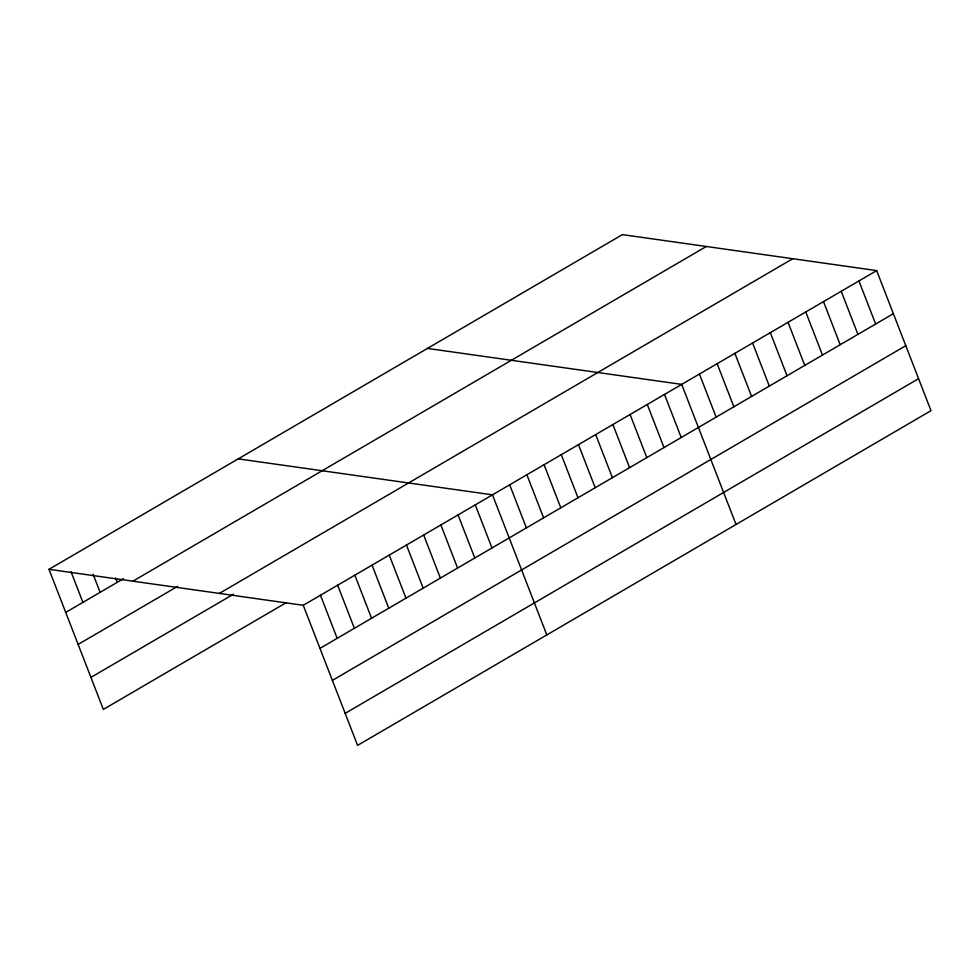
<?xml version="1.0" encoding="UTF-8"?>
<svg xmlns="http://www.w3.org/2000/svg" width="980" height="980" viewBox="0 0 980 980"><rect width="100%" height="100%" fill="white"/><g stroke="black" fill="none" stroke-linecap="round" stroke-linejoin="round"><path stroke-width="1.47" d="M49 569.319L622.41 234.624L876.659 270.59L931 410.681L357.59 745.376L303.249 605.285L49 569.319L103.341 709.41L286.417 602.553M65.721 612.414L123.468 578.702M132.9 581.189L706.311 246.495M78.131 644.423L177.662 586.334M219.349 593.415L792.759 258.72M90.919 677.401L233.461 594.211M303.249 605.285L876.659 270.59M319.97 648.38L893.38 313.674M332.379 680.389L905.789 345.695M345.168 713.367L918.579 378.672M427.452 348.415L681.7 384.38L736.041 524.484M238.226 458.873L492.475 494.839L546.816 634.93M858.933 280.929L875.655 324.025M841.208 291.281L857.929 334.364M823.494 301.62L840.203 344.715M805.768 311.971L822.477 355.066M788.043 322.31L804.764 365.405M770.317 332.661L787.038 375.757M752.591 343L769.312 386.096M734.878 353.351L751.587 396.447M717.152 363.69L733.861 406.786M699.426 374.041L716.135 417.137M664.501 394.426L681.21 437.521M647.29 404.471L664.011 447.554M630.091 414.503L646.812 457.599M612.892 424.548L629.601 467.644M595.693 434.593L612.402 477.677M578.482 444.626L595.203 487.721M561.283 454.671L578.004 497.767M544.084 464.716L560.793 507.799M526.885 474.749L543.594 517.844M509.674 484.794L526.395 527.889M475.276 504.872L491.985 547.967M458.064 514.917L474.786 558.012M440.865 524.962L457.587 568.045M423.666 534.994L440.375 578.09M406.467 545.039L423.176 588.135M389.256 555.084L405.977 598.168M372.057 565.117L388.778 608.213M354.858 575.162L371.567 618.258M337.659 585.207L354.368 628.29M320.448 595.24L337.169 638.335M115.701 578.127L117.318 582.292M93.112 574.255L100.119 592.337M71.05 571.793L82.92 602.369"/></g></svg>
